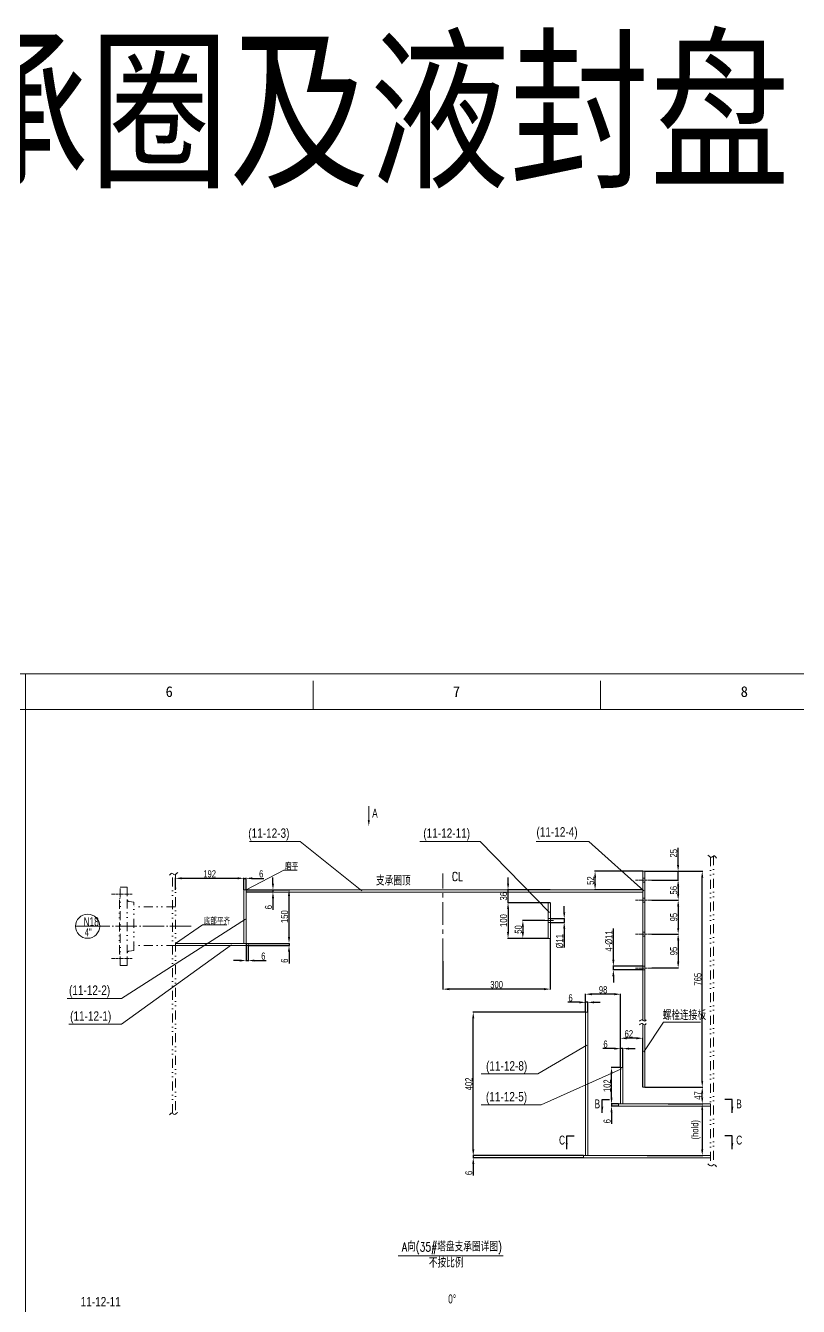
# Model space of a CAD drawing. Header units: millimetres. Extents: x 8160 to 405605, y -30951 to 80400.
# Drawn here: x 272367 to 281033, y 21604 to 35964 of the extents above; entities that cross this region are included whole.
import ezdxf

# ---------------------------------------------------------------- set-up
doc = ezdxf.new("R2010")
doc.units = ezdxf.units.MM
for name, pattern in [('ACAD_ISO04W100', [30.5, 24, -3, 0.5, -3]), ('CENTER', [50.8, 31.75, -6.35, 6.35, -6.35]), ('DIVIDE', [31.75, 12.7, -6.35, 0, -6.35, 0, -6.35]), ('HIDDEN', [9.525, 6.35, -3.175])]:
    doc.linetypes.add(name, pattern=pattern)
doc.layers.get('0').update_dxf_attribs({"lineweight": 13})
doc.layers.get('Defpoints').update_dxf_attribs({"lineweight": 13})
for name, color, linetype, lineweight in [('CENTER', 1, 'CENTER', 13), ('DIM', 7, 'Continuous', 13), ('DIVIDE', 3, 'DIVIDE', 13), ('HIDDEN', 6, 'HIDDEN', 13), ('PROFILE', 4, 'Continuous', 15), ('SEE', 2, 'Continuous', 13), ('table_o', 161, 'Continuous', 13)]:
    doc.layers.add(name, color=color, linetype=linetype, lineweight=lineweight)
doc.styles.add('HZ', font='txt.shx', dxfattribs={"width": 0.75, "bigfont": 'tcc_hzdx.shx'})
doc.styles.add('HZDX', font='tcc_simp.shx', dxfattribs={"width": 0.8, "height": 80, "bigfont": 'hzdx.shx'})
doc.styles.add('图签', font='SimSun.ttf', dxfattribs={"height": 3})
doc.dimstyles.new('uni', dxfattribs={"dimtxt": 90, "dimasz": 70, "dimexe": 5, "dimexo": 0.625, "dimgap": 10, "dimtad": 1, "dimdec": 0, "dimdsep": 46, "dimtxsty": 'HZDX', "dimcen": 2.5, "dimadec": 0, "dimazin": 0, "dimtfac": 1, "dimtdec": 0, "dimtmove": 0, "dimatfit": 3, "dimfxl": 0, "dimarcsym": 0})

# ---------------------------------------------------------------- blocks, each defined once
blk = doc.blocks.new('*D368')
at = {"layer": 'Defpoints', "color": 0}
for p in [(278753, 26482), (279287, 26482), (279287, 26274)]:
    blk.add_point(p, dxfattribs=at)
at = {"layer": 'DIM', "color": 0, "lineweight": -2}
for p, q in [((279287, 26482), (278748, 26482)), ((278753, 26344), (278753, 26412)), ((279287, 26274), (278748, 26274))]:
    blk.add_line(p, q, dxfattribs=at)
at = {"layer": 'DIM', "color": 0}
for points in [[(278742, 26412), (278765, 26412), (278753, 26482)], [(278742, 26344), (278765, 26344), (278753, 26274)]]:
    blk.add_solid(points, dxfattribs=at)
at = {"layer": 'DIM', "color": 0, "insert": (278703, 26378), "char_height": 80, "attachment_point": 5, "rotation": 90, "style": 'HZDX'}
blk.add_mtext('52', dxfattribs=at)
blk = doc.blocks.new('*D372')
at = {"layer": 'Defpoints', "color": 0}
for p in [(279311, 26482), (279684, 26482), (279387, 26382)]:
    blk.add_point(p, dxfattribs=at)
at = {"layer": 'DIM', "color": 0, "lineweight": -2}
for p, q in [((279684, 26552), (279684, 26745)), ((279312, 26482), (279689, 26482)), ((279684, 26382), (279684, 26482)), ((279388, 26382), (279689, 26382)), ((279684, 26312), (279684, 26242))]:
    blk.add_line(p, q, dxfattribs=at)
at = {"layer": 'DIM', "color": 0}
for points in [[(279672, 26552), (279696, 26552), (279684, 26482)], [(279672, 26312), (279696, 26312), (279684, 26382)]]:
    blk.add_solid(points, dxfattribs=at)
at = {"layer": 'DIM', "color": 0, "insert": (279634, 26684), "char_height": 80, "attachment_point": 5, "rotation": 90, "style": 'HZDX'}
blk.add_mtext('25', dxfattribs=at)
blk = doc.blocks.new('*D373')
at = {"layer": 'Defpoints', "color": 0}
for p in [(279387, 26382), (279387, 26158), (279685, 26158)]:
    blk.add_point(p, dxfattribs=at)
at = {"layer": 'DIM', "color": 0, "lineweight": -2}
for p, q in [((279388, 26382), (279690, 26382)), ((279685, 26312), (279685, 26228)), ((279388, 26158), (279690, 26158))]:
    blk.add_line(p, q, dxfattribs=at)
at = {"layer": 'DIM', "color": 0}
for points in [[(279673, 26312), (279697, 26312), (279685, 26382)], [(279673, 26228), (279697, 26228), (279685, 26158)]]:
    blk.add_solid(points, dxfattribs=at)
at = {"layer": 'DIM', "color": 0, "insert": (279635, 26270), "char_height": 80, "attachment_point": 5, "rotation": 90, "style": 'HZDX'}
blk.add_mtext('56', dxfattribs=at)
blk = doc.blocks.new('*D374')
at = {"layer": 'Defpoints', "color": 0}
for p in [(279387, 26158), (279387, 25778), (279685, 25778)]:
    blk.add_point(p, dxfattribs=at)
at = {"layer": 'DIM', "color": 0, "lineweight": -2}
for p, q in [((279388, 26158), (279690, 26158)), ((279685, 26088), (279685, 25848)), ((279388, 25778), (279690, 25778))]:
    blk.add_line(p, q, dxfattribs=at)
at = {"layer": 'DIM', "color": 0}
for points in [[(279673, 26088), (279697, 26088), (279685, 26158)], [(279673, 25848), (279697, 25848), (279685, 25778)]]:
    blk.add_solid(points, dxfattribs=at)
at = {"layer": 'DIM', "color": 0, "insert": (279635, 25968), "char_height": 80, "attachment_point": 5, "rotation": 90, "style": 'HZDX'}
blk.add_mtext('95', dxfattribs=at)
blk = doc.blocks.new('*D369')
at = {"layer": 'Defpoints', "color": 0}
for p in [(278958, 25420), (279287, 25420), (279287, 25376)]:
    blk.add_point(p, dxfattribs=at)
at = {"layer": 'DIM', "color": 0, "lineweight": -2}
for p, q in [((278958, 25490), (278958, 25842)), ((279287, 25420), (278953, 25420)), ((278958, 25376), (278958, 25420)), ((279287, 25376), (278953, 25376)), ((278958, 25306), (278958, 25236))]:
    blk.add_line(p, q, dxfattribs=at)
at = {"layer": 'DIM', "color": 0}
for points in [[(278946, 25490), (278970, 25490), (278958, 25420)], [(278946, 25306), (278970, 25306), (278958, 25376)]]:
    blk.add_solid(points, dxfattribs=at)
at = {"layer": 'DIM', "color": 0, "insert": (278908, 25701), "char_height": 80, "attachment_point": 5, "rotation": 90, "style": 'HZDX'}
blk.add_mtext('4-%%C11', dxfattribs=at)
blk = doc.blocks.new('*D375')
at = {"layer": 'Defpoints', "color": 0}
for p in [(279387, 25778), (279387, 25398), (279685, 25398)]:
    blk.add_point(p, dxfattribs=at)
at = {"layer": 'DIM', "color": 0, "lineweight": -2}
for p, q in [((279388, 25778), (279690, 25778)), ((279685, 25708), (279685, 25468)), ((279388, 25398), (279690, 25398))]:
    blk.add_line(p, q, dxfattribs=at)
at = {"layer": 'DIM', "color": 0}
for points in [[(279673, 25708), (279697, 25708), (279685, 25778)], [(279673, 25468), (279697, 25468), (279685, 25398)]]:
    blk.add_solid(points, dxfattribs=at)
at = {"layer": 'DIM', "color": 0, "insert": (279635, 25588), "char_height": 80, "attachment_point": 5, "rotation": 90, "style": 'HZDX'}
blk.add_mtext('95', dxfattribs=at)
blk = doc.blocks.new('*D370')
at = {"layer": 'Defpoints', "color": 0}
for p in [(279311, 24062), (279955, 24062), (279573, 23874)]:
    blk.add_point(p, dxfattribs=at)
at = {"layer": 'DIM', "color": 0, "lineweight": -2}
for p, q in [((279312, 24062), (279960, 24062)), ((279955, 23944), (279955, 23992)), ((279573, 23874), (279960, 23874))]:
    blk.add_line(p, q, dxfattribs=at)
at = {"layer": 'DIM', "color": 0}
for points in [[(279943, 23992), (279966, 23992), (279955, 24062)], [(279943, 23944), (279966, 23944), (279955, 23874)]]:
    blk.add_solid(points, dxfattribs=at)
at = {"layer": 'DIM', "color": 0, "insert": (279905, 23968), "char_height": 80, "attachment_point": 5, "rotation": 90, "style": 'HZDX'}
blk.add_mtext('47', dxfattribs=at)
blk = doc.blocks.new('*D376')
at = {"layer": 'Defpoints', "color": 0}
for p in [(274863, 26274), (275321, 26274), (274863, 25674)]:
    blk.add_point(p, dxfattribs=at)
at = {"layer": 'DIM', "color": 0, "lineweight": -2}
for p, q in [((274864, 26274), (275326, 26274)), ((275321, 25744), (275321, 26204)), ((274864, 25674), (275326, 25674))]:
    blk.add_line(p, q, dxfattribs=at)
at = {"layer": 'DIM', "color": 0}
for points in [[(275309, 26204), (275333, 26204), (275321, 26274)], [(275309, 25744), (275333, 25744), (275321, 25674)]]:
    blk.add_solid(points, dxfattribs=at)
at = {"layer": 'DIM', "color": 0, "insert": (275271, 25974), "char_height": 80, "attachment_point": 5, "rotation": 90, "style": 'HZDX'}
blk.add_mtext('150', dxfattribs=at)
blk = doc.blocks.new('*D377')
at = {"layer": 'Defpoints', "color": 0}
for p in [(274863, 25674), (274863, 25650), (275321, 25650)]:
    blk.add_point(p, dxfattribs=at)
at = {"layer": 'DIM', "color": 0, "lineweight": -2}
for p, q in [((275321, 25744), (275321, 25814)), ((274864, 25674), (275326, 25674)), ((274864, 25650), (275326, 25650)), ((275321, 25674), (275321, 25650)), ((275321, 25580), (275321, 25450))]:
    blk.add_line(p, q, dxfattribs=at)
at = {"layer": 'DIM', "color": 0}
for points in [[(275309, 25744), (275333, 25744), (275321, 25674)], [(275309, 25580), (275333, 25580), (275321, 25650)]]:
    blk.add_solid(points, dxfattribs=at)
at = {"layer": 'DIM', "color": 0, "insert": (275271, 25480), "char_height": 80, "attachment_point": 5, "rotation": 90, "style": 'HZDX'}
blk.add_mtext('6', dxfattribs=at)
blk = doc.blocks.new('*D371')
at = {"layer": 'Defpoints', "color": 0}
for p in [(274839, 25674), (274863, 25650), (274863, 25481)]:
    blk.add_point(p, dxfattribs=at)
at = {"layer": 'DIM', "color": 0, "lineweight": -2}
for p, q in [((274839, 25673), (274839, 25476)), ((274863, 25649), (274863, 25476)), ((274769, 25481), (274699, 25481)), ((274839, 25481), (274863, 25481)), ((274933, 25481), (275063, 25481))]:
    blk.add_line(p, q, dxfattribs=at)
at = {"layer": 'DIM', "color": 0}
for points in [[(274769, 25493), (274769, 25470), (274839, 25481)], [(274933, 25493), (274933, 25470), (274863, 25481)]]:
    blk.add_solid(points, dxfattribs=at)
at = {"layer": 'DIM', "color": 0, "insert": (275033, 25531), "char_height": 80, "attachment_point": 5, "style": 'HZDX'}
blk.add_mtext('6', dxfattribs=at)
blk = doc.blocks.new('*D378')
at = {"layer": 'Defpoints', "color": 0}
for p in [(274839, 26274), (274839, 26250), (275141, 26250)]:
    blk.add_point(p, dxfattribs=at)
at = {"layer": 'DIM', "color": 0, "lineweight": -2}
for p, q in [((275141, 26344), (275141, 26414)), ((274840, 26274), (275146, 26274)), ((274840, 26250), (275146, 26250)), ((275141, 26274), (275141, 26250)), ((275141, 26180), (275141, 26050))]:
    blk.add_line(p, q, dxfattribs=at)
at = {"layer": 'DIM', "color": 0}
for points in [[(275129, 26344), (275153, 26344), (275141, 26274)], [(275129, 26180), (275153, 26180), (275141, 26250)]]:
    blk.add_solid(points, dxfattribs=at)
at = {"layer": 'DIM', "color": 0, "insert": (275091, 26080), "char_height": 80, "attachment_point": 5, "rotation": 90, "style": 'HZDX'}
blk.add_mtext('6', dxfattribs=at)
blk = doc.blocks.new('*D379')
at = {"layer": 'Defpoints', "color": 0}
for p in [(279311, 26482), (279955, 26482), (279311, 24062)]:
    blk.add_point(p, dxfattribs=at)
at = {"layer": 'DIM', "color": 0, "lineweight": -2}
for p, q in [((279312, 26482), (279960, 26482)), ((279955, 24132), (279955, 26412)), ((279312, 24062), (279960, 24062))]:
    blk.add_line(p, q, dxfattribs=at)
at = {"layer": 'DIM', "color": 0}
for points in [[(279943, 26412), (279966, 26412), (279955, 26482)], [(279943, 24132), (279966, 24132), (279955, 24062)]]:
    blk.add_solid(points, dxfattribs=at)
at = {"layer": 'DIM', "color": 0, "insert": (279905, 25272), "char_height": 80, "attachment_point": 5, "rotation": 90, "style": 'HZDX'}
blk.add_mtext('765', dxfattribs=at)
blk = doc.blocks.new('*D380')
at = {"layer": 'Defpoints', "color": 0}
for p in [(274815, 26403), (274815, 26274), (274839, 26274)]:
    blk.add_point(p, dxfattribs=at)
at = {"layer": 'DIM', "color": 0, "lineweight": -2}
for p, q in [((274745, 26403), (274675, 26403)), ((274815, 26274), (274815, 26408)), ((274815, 26403), (274839, 26403)), ((274839, 26274), (274839, 26408)), ((274909, 26403), (275039, 26403))]:
    blk.add_line(p, q, dxfattribs=at)
at = {"layer": 'DIM', "color": 0}
for points in [[(274745, 26415), (274745, 26392), (274815, 26403)], [(274909, 26415), (274909, 26392), (274839, 26403)]]:
    blk.add_solid(points, dxfattribs=at)
at = {"layer": 'DIM', "color": 0, "insert": (275009, 26453), "char_height": 80, "attachment_point": 5, "style": 'HZDX'}
blk.add_mtext('6', dxfattribs=at)
blk = doc.blocks.new('*D381')
at = {"layer": 'Defpoints', "color": 0}
for p in [(279039, 24610), (279039, 24282), (279287, 24062)]:
    blk.add_point(p, dxfattribs=at)
at = {"layer": 'DIM', "color": 0, "lineweight": -2}
for p, q in [((279039, 24282), (279039, 24615)), ((279217, 24610), (279109, 24610)), ((279287, 24062), (279287, 24615))]:
    blk.add_line(p, q, dxfattribs=at)
at = {"layer": 'DIM', "color": 0}
for points in [[(279109, 24622), (279109, 24598), (279039, 24610)], [(279217, 24622), (279217, 24598), (279287, 24610)]]:
    blk.add_solid(points, dxfattribs=at)
at = {"layer": 'DIM', "color": 0, "insert": (279132, 24660), "char_height": 80, "attachment_point": 5, "style": 'HZDX'}
blk.add_mtext('62', dxfattribs=at)
blk = doc.blocks.new('*D382')
at = {"layer": 'Defpoints', "color": 0}
for p in [(279727, 23874), (279335, 23294), (279955, 23294)]:
    blk.add_point(p, dxfattribs=at)
at = {"layer": 'DIM', "color": 0, "lineweight": -2}
for p, q in [((279727, 23874), (279960, 23874)), ((279955, 23804), (279955, 23364)), ((279336, 23294), (279960, 23294))]:
    blk.add_line(p, q, dxfattribs=at)
at = {"layer": 'DIM', "color": 0}
for points in [[(279943, 23804), (279966, 23804), (279955, 23874)], [(279943, 23364), (279966, 23364), (279955, 23294)]]:
    blk.add_solid(points, dxfattribs=at)
at = {"layer": 'DIM', "color": 0, "insert": (279884, 23584), "char_height": 80, "attachment_point": 5, "rotation": 90, "style": 'HZDX'}
blk.add_mtext('(hold)', dxfattribs=at)
blk = doc.blocks.new('*D766')
at = {"layer": 'Defpoints', "color": 0}
for p in [(277777, 26274), (278251, 26274), (278251, 26130)]:
    blk.add_point(p, dxfattribs=at)
at = {"layer": 'DIM', "color": 0, "lineweight": -2}
for p, q in [((277777, 26344), (277777, 26414)), ((278251, 26274), (277772, 26274)), ((277777, 26130), (277777, 26274)), ((278251, 26130), (277772, 26130)), ((277777, 26060), (277777, 25990))]:
    blk.add_line(p, q, dxfattribs=at)
at = {"layer": 'DIM', "color": 0}
for points in [[(277766, 26344), (277789, 26344), (277777, 26274)], [(277766, 26060), (277789, 26060), (277777, 26130)]]:
    blk.add_solid(points, dxfattribs=at)
at = {"layer": 'DIM', "color": 0, "insert": (277727, 26202), "char_height": 80, "attachment_point": 5, "rotation": 90, "style": 'HZDX'}
blk.add_mtext('36', dxfattribs=at)
blk = doc.blocks.new('*D767')
at = {"layer": 'Defpoints', "color": 0}
for p in [(278251, 26130), (277777, 25730), (278227, 25730)]:
    blk.add_point(p, dxfattribs=at)
at = {"layer": 'DIM', "color": 0, "lineweight": -2}
for p, q in [((278251, 26130), (277772, 26130)), ((277777, 26060), (277777, 25800)), ((278227, 25730), (277772, 25730))]:
    blk.add_line(p, q, dxfattribs=at)
at = {"layer": 'DIM', "color": 0}
for points in [[(277766, 26060), (277789, 26060), (277777, 26130)], [(277766, 25800), (277789, 25800), (277777, 25730)]]:
    blk.add_solid(points, dxfattribs=at)
at = {"layer": 'DIM', "color": 0, "insert": (277727, 25930), "char_height": 80, "attachment_point": 5, "rotation": 90, "style": 'HZDX'}
blk.add_mtext('100', dxfattribs=at)
blk = doc.blocks.new('*D768')
at = {"layer": 'Defpoints', "color": 0}
for p in [(278191, 25930), (277943, 25730), (278227, 25730)]:
    blk.add_point(p, dxfattribs=at)
at = {"layer": 'DIM', "color": 0, "lineweight": -2}
for p, q in [((278190, 25930), (277938, 25930)), ((277943, 25860), (277943, 25800)), ((278227, 25730), (277938, 25730))]:
    blk.add_line(p, q, dxfattribs=at)
at = {"layer": 'DIM', "color": 0}
for points in [[(277931, 25860), (277955, 25860), (277943, 25930)], [(277931, 25800), (277955, 25800), (277943, 25730)]]:
    blk.add_solid(points, dxfattribs=at)
at = {"layer": 'DIM', "color": 0, "insert": (277893, 25830), "char_height": 80, "attachment_point": 5, "rotation": 90, "style": 'HZDX'}
blk.add_mtext('50', dxfattribs=at)
blk = doc.blocks.new('*D769')
at = {"layer": 'Defpoints', "color": 0}
for p in [(278251, 25952), (278251, 25908), (278407, 25908)]:
    blk.add_point(p, dxfattribs=at)
at = {"layer": 'DIM', "color": 0, "lineweight": -2}
for p, q in [((278407, 26022), (278407, 26092)), ((278252, 25952), (278412, 25952)), ((278252, 25908), (278412, 25908)), ((278407, 25952), (278407, 25908)), ((278407, 25838), (278407, 25626))]:
    blk.add_line(p, q, dxfattribs=at)
at = {"layer": 'DIM', "color": 0}
for points in [[(278395, 26022), (278419, 26022), (278407, 25952)], [(278395, 25838), (278419, 25838), (278407, 25908)]]:
    blk.add_solid(points, dxfattribs=at)
at = {"layer": 'DIM', "color": 0, "insert": (278357, 25697), "char_height": 80, "attachment_point": 5, "rotation": 90, "style": 'HZDX'}
blk.add_mtext('%%c11', dxfattribs=at)
blk = doc.blocks.new('*D770')
at = {"layer": 'Defpoints', "color": 0}
for p in [(278251, 25730), (277047, 25476), (277047, 25161)]:
    blk.add_point(p, dxfattribs=at)
at = {"layer": 'DIM', "color": 0, "lineweight": -2}
for p, q in [((278251, 25729), (278251, 25156)), ((277047, 25475), (277047, 25156)), ((278181, 25161), (277117, 25161))]:
    blk.add_line(p, q, dxfattribs=at)
at = {"layer": 'DIM', "color": 0}
for points in [[(277117, 25173), (277117, 25149), (277047, 25161)], [(278181, 25173), (278181, 25149), (278251, 25161)]]:
    blk.add_solid(points, dxfattribs=at)
at = {"layer": 'DIM', "color": 0, "insert": (277649, 25211), "char_height": 80, "attachment_point": 5, "style": 'HZDX'}
blk.add_mtext('300', dxfattribs=at)
blk = doc.blocks.new('*D771')
at = {"layer": 'Defpoints', "color": 0}
for p in [(274047, 26403), (274047, 26274), (274815, 26274)]:
    blk.add_point(p, dxfattribs=at)
at = {"layer": 'DIM', "color": 0, "lineweight": -2}
for p, q in [((274047, 26274), (274047, 26408)), ((274745, 26403), (274117, 26403)), ((274815, 26274), (274815, 26408))]:
    blk.add_line(p, q, dxfattribs=at)
at = {"layer": 'DIM', "color": 0}
for points in [[(274117, 26415), (274117, 26392), (274047, 26403)], [(274745, 26415), (274745, 26392), (274815, 26403)]]:
    blk.add_solid(points, dxfattribs=at)
at = {"layer": 'DIM', "color": 0, "insert": (274431, 26453), "char_height": 80, "attachment_point": 5, "style": 'HZDX'}
blk.add_mtext('192', dxfattribs=at)
blk = doc.blocks.new('*D772')
at = {"layer": 'Defpoints', "color": 0}
for p in [(278647, 25104), (278647, 24902), (279039, 24282)]:
    blk.add_point(p, dxfattribs=at)
at = {"layer": 'DIM', "color": 0, "lineweight": -2}
for p, q in [((278647, 24902), (278647, 25109)), ((278969, 25104), (278717, 25104)), ((279039, 24282), (279039, 25109))]:
    blk.add_line(p, q, dxfattribs=at)
at = {"layer": 'DIM', "color": 0}
for points in [[(278717, 25116), (278717, 25092), (278647, 25104)], [(278969, 25116), (278969, 25092), (279039, 25104)]]:
    blk.add_solid(points, dxfattribs=at)
at = {"layer": 'DIM', "color": 0, "insert": (278843, 25154), "char_height": 80, "attachment_point": 5, "style": 'HZDX'}
blk.add_mtext('98', dxfattribs=at)
blk = doc.blocks.new('*D773')
at = {"layer": 'Defpoints', "color": 0}
for p in [(278647, 25013), (278647, 24902), (278671, 24902)]:
    blk.add_point(p, dxfattribs=at)
at = {"layer": 'DIM', "color": 0, "lineweight": -2}
for p, q in [((278577, 25013), (278448, 25013)), ((278647, 24902), (278647, 25018)), ((278671, 25013), (278647, 25013)), ((278671, 24902), (278671, 25018)), ((278741, 25013), (278811, 25013))]:
    blk.add_line(p, q, dxfattribs=at)
at = {"layer": 'DIM', "color": 0}
for points in [[(278577, 25024), (278577, 25001), (278647, 25013)], [(278741, 25024), (278741, 25001), (278671, 25013)]]:
    blk.add_solid(points, dxfattribs=at)
at = {"layer": 'DIM', "color": 0, "insert": (278478, 25063), "char_height": 80, "attachment_point": 5, "style": 'HZDX'}
blk.add_mtext('6', dxfattribs=at)
blk = doc.blocks.new('*D774')
at = {"layer": 'Defpoints', "color": 0}
for p in [(277387, 24902), (278647, 24902), (278623, 23294)]:
    blk.add_point(p, dxfattribs=at)
at = {"layer": 'DIM', "color": 0, "lineweight": -2}
for p, q in [((278647, 24902), (277382, 24902)), ((277387, 23364), (277387, 24832)), ((278623, 23294), (277382, 23294))]:
    blk.add_line(p, q, dxfattribs=at)
at = {"layer": 'DIM', "color": 0}
for points in [[(277375, 24832), (277399, 24832), (277387, 24902)], [(277375, 23364), (277399, 23364), (277387, 23294)]]:
    blk.add_solid(points, dxfattribs=at)
at = {"layer": 'DIM', "color": 0, "insert": (277337, 24098), "char_height": 80, "attachment_point": 5, "rotation": 90, "style": 'HZDX'}
blk.add_mtext('402', dxfattribs=at)
blk = doc.blocks.new('*D775')
at = {"layer": 'Defpoints', "color": 0}
for p in [(277387, 23270), (278623, 23294), (278623, 23270)]:
    blk.add_point(p, dxfattribs=at)
at = {"layer": 'DIM', "color": 0, "lineweight": -2}
for p, q in [((277387, 23364), (277387, 23434)), ((278623, 23294), (277382, 23294)), ((278623, 23270), (277382, 23270)), ((277387, 23294), (277387, 23270)), ((277387, 23200), (277387, 23070))]:
    blk.add_line(p, q, dxfattribs=at)
at = {"layer": 'DIM', "color": 0}
for points in [[(277375, 23364), (277399, 23364), (277387, 23294)], [(277375, 23200), (277399, 23200), (277387, 23270)]]:
    blk.add_solid(points, dxfattribs=at)
at = {"layer": 'DIM', "color": 0, "insert": (277337, 23100), "char_height": 80, "attachment_point": 5, "rotation": 90, "style": 'HZDX'}
blk.add_mtext('6', dxfattribs=at)
blk = doc.blocks.new('*D776')
at = {"layer": 'Defpoints', "color": 0}
for p in [(278938, 24282), (279039, 24282), (279015, 23874)]:
    blk.add_point(p, dxfattribs=at)
at = {"layer": 'DIM', "color": 0, "lineweight": -2}
for p, q in [((279039, 24282), (278933, 24282)), ((278938, 23944), (278938, 24212)), ((279015, 23874), (278933, 23874))]:
    blk.add_line(p, q, dxfattribs=at)
at = {"layer": 'DIM', "color": 0}
for points in [[(278926, 24212), (278949, 24212), (278938, 24282)], [(278926, 23944), (278949, 23944), (278938, 23874)]]:
    blk.add_solid(points, dxfattribs=at)
at = {"layer": 'DIM', "color": 0, "insert": (278888, 24078), "char_height": 80, "attachment_point": 5, "rotation": 90, "style": 'HZDX'}
blk.add_mtext('102', dxfattribs=at)
blk = doc.blocks.new('*D777')
at = {"layer": 'Defpoints', "color": 0}
for p in [(278938, 23850), (279015, 23874), (279015, 23850)]:
    blk.add_point(p, dxfattribs=at)
at = {"layer": 'DIM', "color": 0, "lineweight": -2}
for p, q in [((278938, 23944), (278938, 24014)), ((279015, 23874), (278933, 23874)), ((279015, 23850), (278933, 23850)), ((278938, 23874), (278938, 23850)), ((278938, 23780), (278938, 23650))]:
    blk.add_line(p, q, dxfattribs=at)
at = {"layer": 'DIM', "color": 0}
for points in [[(278926, 23944), (278949, 23944), (278938, 23874)], [(278926, 23780), (278949, 23780), (278938, 23850)]]:
    blk.add_solid(points, dxfattribs=at)
at = {"layer": 'DIM', "color": 0, "insert": (278888, 23680), "char_height": 80, "attachment_point": 5, "rotation": 90, "style": 'HZDX'}
blk.add_mtext('6', dxfattribs=at)
blk = doc.blocks.new('*D810')
at = {"layer": 'Defpoints', "color": 0}
for p in [(279039, 24494), (279039, 24282), (279063, 24282)]:
    blk.add_point(p, dxfattribs=at)
at = {"layer": 'DIM', "color": 0, "lineweight": -2}
for p, q in [((278969, 24494), (278840, 24494)), ((279039, 24282), (279039, 24499)), ((279063, 24494), (279039, 24494)), ((279063, 24282), (279063, 24499)), ((279133, 24494), (279203, 24494))]:
    blk.add_line(p, q, dxfattribs=at)
at = {"layer": 'DIM', "color": 0}
for points in [[(278969, 24505), (278969, 24482), (279039, 24494)], [(279133, 24505), (279133, 24482), (279063, 24494)]]:
    blk.add_solid(points, dxfattribs=at)
at = {"layer": 'DIM', "color": 0, "insert": (278870, 24544), "char_height": 80, "attachment_point": 5, "style": 'HZDX'}
blk.add_mtext('6', dxfattribs=at)

msp = doc.modelspace()

# ---------------------------------------------------------------- linework, layer by layer
at = {"color": 7}
for p, q in [((288887.3, 28697.8), (255247.3, 28697.8)), ((272367.3, 28697.8), (272367.3, 28097.8)), ((275591.3, 28297.8), (275591.3, 28617.8)), ((278815.3, 28297.8), (278815.3, 28617.8)), ((288487.3, 28297.8), (256247.3, 28297.8))]:
    msp.add_line(p, q, dxfattribs=at)
at = {"layer": 'CENTER', "color": 7, "ltscale": 8}
for p, q in [((277047.4, 25475.6), (277047.4, 26458.2)), ((278191.1, 25929.8), (278287, 25929.8))]:
    msp.add_line(p, q, dxfattribs=at)
at = {"layer": 'CENTER', "color": 7}
for p, q in [((279205.1, 26381.8), (279386.9, 26381.8)), ((273562.7, 26225.8), (273331.6, 26225.8)), ((279205.1, 26157.8), (279386.9, 26157.8)), ((279205.1, 25777.8), (279386.9, 25777.8)), ((273562.7, 25505.8), (273331.6, 25505.8)), ((279205.1, 25397.8), (279386.9, 25397.8))]:
    msp.add_line(p, q, dxfattribs=at)
at = {"layer": 'CENTER', "color": 7, "linetype": 'ACAD_ISO04W100', "ltscale": 10}
msp.add_line((274225, 25865.8), (273197.9, 25865.8), dxfattribs=at)
at = {"layer": 'DIM', "color": 7}
for p, q in [((275263, 26495), (274838.7, 26273.8)), ((275413.2, 26495), (275263, 26495)), ((274349.4, 25880.2), (274047.4, 25673.8)), ((274623.3, 25880.2), (274349.4, 25880.2)), ((279518.7, 24791.2), (279298.4, 24459.5)), ((279935.8, 24791.2), (279518.7, 24791.2)), ((277723.4, 22170.7), (276544.3, 22170.7))]:
    msp.add_line(p, q, dxfattribs=at)
at = {"layer": 'DIVIDE', "color": 7, "ltscale": 8}
for p, q in [((280047.4, 26642), (280047.4, 23180.3)), ((280079.4, 26653.1), (280079.4, 23191.4)), ((274015.4, 23770.4), (274015.4, 26458.2)), ((274047.4, 26446.9), (274047.4, 23759.2)), ((273427.4, 25425.8), (273427.4, 26305.8)), ((273507.4, 26305.8), (273427.4, 26305.8)), ((273507.4, 26305.8), (273507.4, 26167)), ((273419.4, 25553.8), (273419.4, 26177.8)), ((273427.4, 26177.8), (273419.4, 26177.8)), ((273507.4, 26167), (273507.4, 25564.6)), ((273579.4, 26137), (273528.4, 26143.2)), ((273579.4, 25594.6), (273579.4, 26137)), ((274047.4, 26081.8), (273579.4, 26081.8)), ((273507.4, 25425.8), (273507.4, 25564.6)), ((273579.4, 25594.6), (273528.4, 25588.4)), ((274047.4, 25649.8), (273579.4, 25649.8)), ((273427.4, 25553.8), (273419.4, 25553.8)), ((273507.4, 25425.8), (273427.4, 25425.8))]:
    msp.add_line(p, q, dxfattribs=at)
for centre, start, end in [((273531.4, 26167), 180, 263), ((273531.4, 25564.6), 97, 180)]:
    msp.add_arc(centre, 24, start, end, dxfattribs=at)
at = {"layer": 'HIDDEN', "color": 7, "ltscale": 8}
for p, q in [((278227.4, 25951.8), (278251.4, 25951.8)), ((278227.4, 25907.8), (278251.4, 25907.8))]:
    msp.add_line(p, q, dxfattribs=at)
at = {"layer": 'PROFILE', "color": 7}
for p, q in [((279287.4, 26481.8), (279287.4, 24813.6)), ((279287.4, 26481.8), (279311.4, 26481.8)), ((279311.4, 26481.8), (279311.4, 24802.4)), ((279287.4, 26403.8), (279311.4, 26403.8)), ((279287.4, 26359.8), (279311.4, 26359.8)), ((279287.4, 26273.8), (274815.4, 26273.8)), ((274815.4, 26273.8), (274815.4, 25673.8)), ((274839.4, 26273.8), (274839.4, 25673.8)), ((279287.4, 26249.8), (274839.4, 26249.8)), ((279287.4, 26179.8), (279311.4, 26179.8)), ((279287.4, 26135.8), (279311.4, 26135.8)), ((278227.4, 26129.8), (278251.4, 26129.8)), ((278227.4, 26129.8), (278227.4, 25729.8)), ((278251.4, 26129.8), (278251.4, 25729.8)), ((278227.4, 25729.8), (278251.4, 25729.8)), ((279287.4, 25799.8), (279311.4, 25799.8)), ((279287.4, 25755.8), (279311.4, 25755.8)), ((274863.4, 25673.8), (274047.4, 25673.8)), ((274047.4, 25649.8), (274047.4, 25673.8)), ((274863.4, 25649.8), (274047.4, 25649.8)), ((274863.4, 25673.8), (274863.4, 25649.8)), ((279287.4, 25419.8), (279311.4, 25419.8)), ((279287.4, 25375.8), (279311.4, 25375.8)), ((279287.4, 24772.5), (279287.4, 24061.8)), ((279311.4, 24761.4), (279311.4, 24061.8)), ((279287.4, 24061.8), (279311.4, 24061.8)), ((280047.4, 23849.8), (280047.4, 23873.8)), ((280047.4, 23269.8), (280047.4, 23293.8))]:
    msp.add_line(p, q, dxfattribs=at)
at = {"layer": 'PROFILE', "color": 7, "ltscale": 8}
for p, q in [((278647.4, 24901.8), (278647.4, 23293.8)), ((278647.4, 24901.8), (278671.4, 24901.8)), ((278671.4, 24901.8), (278671.4, 23293.8)), ((279039.4, 24281.8), (279039.4, 23873.8)), ((279039.4, 24281.8), (279063.4, 24281.8)), ((279063.4, 24281.8), (279063.4, 23873.8)), ((279015.4, 23873.8), (279015.4, 23849.8)), ((279015.4, 23873.8), (280047.4, 23873.8)), ((279015.4, 23849.8), (280047.4, 23849.8)), ((278623.4, 23293.8), (278623.4, 23269.8)), ((278623.4, 23293.8), (280047.4, 23293.8)), ((278623.4, 23269.8), (280047.4, 23269.8))]:
    msp.add_line(p, q, dxfattribs=at)
at = {"layer": 'SEE', "color": 7}
for p, q in [((276215.5, 27057.5), (276215.5, 27210.7)), ((275445.3, 26817.6), (274878.6, 26817.6)), ((276135.7, 26264), (275445.3, 26817.6)), ((277465.5, 26817.6), (276789.5, 26817.6)), ((278241, 26019.2), (277465.5, 26817.6)), ((278681.5, 26817.6), (278094.2, 26817.6)), ((279299.6, 26264), (278681.5, 26817.6)), ((272927.9, 25865.8), (273197.9, 25865.8)), ((274833.1, 25944.3), (273440.8, 25054.5)), ((274676.5, 25659.2), (273440.8, 24769.3)), ((273440.8, 25054.5), (272833.3, 25054.5)), ((273440.8, 24769.3), (272851.2, 24769.3)), ((278112.1, 24211), (278661.3, 24533.7)), ((278149.8, 23864.9), (279049.1, 24268.8)), ((277475, 24211), (278112.1, 24211)), ((277475, 23864.9), (278149.8, 23864.9))]:
    msp.add_line(p, q, dxfattribs=at)
msp.add_circle((273062.9, 25865.8), 135, dxfattribs=at)
for points in [[(280113.7, 26630.6), (280084.9, 26655.3), (280061.3, 26641.9), (280018, 26664.5)], [(273981, 26440.5), (274015.1, 26458.4), (274027, 26446.5), (274073, 26467.3)], [(279252.8, 24800.2), (279279.9, 24817.5), (279305.5, 24801.6), (279327.8, 24815.8)], [(279252.8, 24759.2), (279279.9, 24776.5), (279305.5, 24760.6), (279327.8, 24774.8)], [(273981, 23752.8), (274015.1, 23770.6), (274027, 23758.7), (274073, 23779.5)], [(280113.7, 23168.8), (280084.9, 23193.5), (280061.3, 23180.1), (280018, 23202.7)]]:
    msp.add_spline(points, degree=3, dxfattribs=at)
msp.add_solid([(276203.9, 27057.5), (276215.5, 26987.5), (276227.2, 27057.5)], dxfattribs=at)
at = {"layer": 'table_o', "color": 7}
msp.add_line((272367.3, 28097.8), (272367.3, 5537.8), dxfattribs=at)

# ---------------------------------------------------------------- texts
at = {"color": 7, "style": '图签'}
for s, p in [('6', (273937, 28436.8)), ('7', (277158.4, 28436.8)), ('8', (280385.7, 28436.8))]:
    msp.add_text(s, height=120, dxfattribs=at).set_placement(p)
at = {"layer": 'DIM', "color": 7}
for s, height, style, width, p in [('磨平', 72, 'HZDX', 0.8, (275276, 26500.7)), ('支承圈顶', 100, 'HZ', 0.75, (276295.1, 26323.8)), ('CL', 100, 'HZ', 0.75, (277147.4, 26373.7)), ('底部平齐', 72, 'HZDX', 0.8, (274362.4, 25885.9)), ('螺栓连接板', 100, 'HZ', 0.75, (279511.1, 24815.6)), ('A向(35#塔盘支承圈详图)', 100, 'HZ', 0.75, (276586.2, 22220.8)), ('不按比例', 100, 'HZ', 0.75, (276888.6, 22040.2))]:
    msp.add_text(s, height=height, dxfattribs=dict(at, style=style, width=width)).set_placement(p)
at = {"layer": 'SEE', "color": 7}
for s, height, style, width, p in [('#35塔板支承圈及液封盘', 1440, '图签', 0.8, (264443.9, 34294.4)), ('A', 100, 'HZDX', 0.7, (276253.3, 27083)), ('(11-12-3)', 104.92, 'HZDX', 0.8, (274864.1, 26857.4)), ('(11-12-11)', 104.92, 'HZDX', 0.8, (276826.9, 26857.4)), ('(11-12-4)', 104.92, 'HZDX', 0.8, (278095.7, 26871.5)), ('N18', 100, 'HZDX', 0.7, (273016.7, 25867.7)), ('4"', 90, 'HZDX', 0.7, (273030.7, 25753.4)), ('(11-12-2)', 104.92, 'HZDX', 0.8, (272853.9, 25096.7)), ('(11-12-1)', 104.92, 'HZDX', 0.8, (272866.4, 24807.4)), ('(11-12-8)', 104.92, 'HZDX', 0.8, (277530.7, 24247.9)), ('(11-12-5)', 104.92, 'HZDX', 0.8, (277529.3, 23902.6)), ('B', 100, 'HZDX', 0.7, (278747, 23824.1)), ('B', 100, 'HZDX', 0.7, (280335.5, 23824.1)), ('C', 100, 'HZDX', 0.7, (278348.8, 23418.7)), ('C', 100, 'HZDX', 0.7, (280335.5, 23418.7)), ('11-12-11', 104.92, 'HZDX', 0.8, (272985, 21604.4)), ('0%%D', 100, 'HZDX', 0.7, (277105.8, 21637.2))]:
    msp.add_text(s, height=height, dxfattribs=dict(at, style=style, width=width)).set_placement(p)

# ---------------------------------------------------------------- dimensions: what is measured, and where the dimension line sits
at = {"layer": 'DIM', "color": 7}
for base, p1, p2, text, picture, middle in [((279683.9, 26481.8), (279386.9, 26381.8), (279311.4, 26481.8), '25', '*D372', (279633.9, 26683.6)), ((278753.3, 26481.8), (279287.4, 26273.8), (279287.4, 26481.8), '52', '*D368', (278703.3, 26377.8)), ((279954.8, 26481.8), (279311.4, 24061.8), (279311.4, 26481.8), '765', '*D379', (279904.8, 25271.8)), ((275140.9, 26249.8), (274839.4, 26273.8), (274839.4, 26249.8), '6', '*D378', (275090.9, 26080)), ((277777.2, 26273.8), (278251.4, 26129.8), (278251.4, 26273.8), '36', '*D766', (277727.2, 26201.8)), ((279685, 26157.8), (279386.9, 26381.8), (279386.9, 26157.8), '56', '*D373', (279635, 26269.8)), ((275321.1, 26273.8), (274863.4, 25673.8), (274863.4, 26273.8), '150', '*D376', (275271.1, 25973.8)), ((279685, 25777.8), (279386.9, 26157.8), (279386.9, 25777.8), '95', '*D374', (279635, 25967.8)), ((277777.2, 25729.8), (278251.4, 26129.8), (278227.4, 25729.8), '100', '*D767', (277727.2, 25929.8)), ((278406.9, 25907.8), (278251.4, 25951.8), (278251.4, 25907.8), '%%c11', '*D769', (278356.9, 25696.8)), ((277943.1, 25729.8), (278191.1, 25929.8), (278227.4, 25729.8), '50', '*D768', (277893.1, 25829.8)), ((278958.1, 25419.8), (279287.4, 25375.8), (279287.4, 25419.8), '4-%%C11', '*D369', (278908.1, 25700.8)), ((275321.1, 25649.8), (274863.4, 25673.8), (274863.4, 25649.8), '6', '*D377', (275271.1, 25480)), ((279685, 25397.8), (279386.9, 25777.8), (279386.9, 25397.8), '95', '*D375', (279635, 25587.8)), ((277386.9, 24901.8), (278623.4, 23293.8), (278647.4, 24901.8), '402', '*D774', (277336.9, 24097.8)), ((278937.7, 24281.8), (279015.4, 23873.8), (279039.4, 24281.8), '102', '*D776', (278887.7, 24077.8)), ((278937.7, 23849.8), (279015.4, 23873.8), (279015.4, 23849.8), '6', '*D777', (278887.7, 23680)), ((279954.8, 24061.8), (279572.6, 23873.8), (279311.4, 24061.8), '47', '*D370', (279904.8, 23967.8)), ((279954.8, 23293.8), (279726.6, 23873.8), (279335.4, 23293.8), '(hold)', '*D382', (279883.8, 23583.8)), ((277386.9, 23269.8), (278623.4, 23293.8), (278623.4, 23269.8), '6', '*D775', (277336.9, 23100))]:
    dim = msp.add_linear_dim(base=base, p1=p1, p2=p2, angle=90, text=text, dimstyle='uni', dxfattribs=at)
    dim.commit()
    dim.dimension.update_dxf_attribs({"geometry": picture, "text_midpoint": middle})
for base, p1, p2, text, picture, middle in [((274047.4, 26403.4), (274815.4, 26273.8), (274047.4, 26273.8), '192', '*D771', (274431.4, 26453.4)), ((277047.4, 25160.9), (278251.4, 25729.8), (277047.4, 25475.6), '300', '*D770', (277649.4, 25210.9)), ((274863.4, 25481.2), (274839.4, 25673.8), (274863.4, 25649.8), '6', '*D371', (275033.2, 25531.2)), ((278647.4, 25012.6), (278671.4, 24901.8), (278647.4, 24901.8), '6', '*D773', (278477.5, 25062.6)), ((279039.4, 24493.6), (279063.4, 24281.8), (279039.4, 24281.8), '6', '*D810', (278869.5, 24543.6))]:
    dim = msp.add_linear_dim(base=base, p1=p1, p2=p2, text=text, dimstyle='uni', dxfattribs=at)
    dim.commit()
    dim.dimension.update_dxf_attribs({"geometry": picture, "text_midpoint": middle})
for base, p1, p2, text, picture, middle in [((274815.4, 26403.4), (274839.4, 26273.8), (274815.4, 26273.8), '6', '*D380', (275009.2, 26403.4)), ((278647.4, 25104.1), (279039.4, 24281.8), (278647.4, 24901.8), '98', '*D772', (278843.4, 25104.1)), ((279039.4, 24610), (279287.4, 24061.8), (279039.4, 24281.8), '62', '*D381', (279132.2, 24610))]:
    dim = msp.add_linear_dim(base=base, p1=p1, p2=p2, text=text, dimstyle='uni', dxfattribs=at)
    dim.commit()
    dim.dimension.update_dxf_attribs({"geometry": picture, "text_midpoint": middle, "dimtype": 160})

# ---------------------------------------------------------------- leaders
at = {"layer": 'SEE', "color": 7}
for points in [[(278833.5, 23772.5), (278833.5, 23923.2), (278916.6, 23923.2)], [(280291.6, 23772.5), (280291.6, 23923.2), (280208.5, 23923.2)], [(278435.3, 23367.2), (278435.3, 23517.9), (278518.4, 23517.9)], [(280291.6, 23367.2), (280291.6, 23517.9), (280208.5, 23517.9)]]:
    msp.add_leader(points, dimstyle='uni', override={"dimgap": 10, "dimtad": 0}, dxfattribs=at)

doc.saveas('drawing.dxf')
